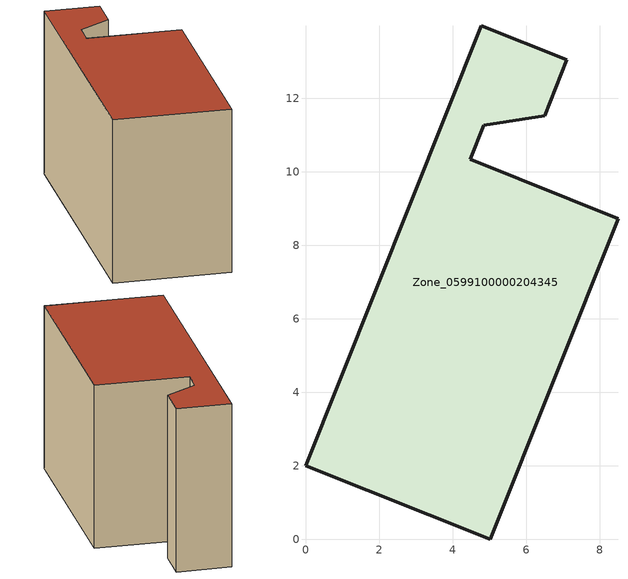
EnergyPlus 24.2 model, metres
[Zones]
Zone_0599100000204345
 floor ground (C_G): 4.85,11.27 4.48,10.34 8.5,8.73 5.02,0 0,2.01 4.78,13.98 7.11,13.05 6.51,11.53 z0.32
 wall outside (C_F): 7.11,13.05 4.78,13.98 0,2.01 5.02,0 8.5,8.73 4.48,10.34 4.85,11.27 6.51,11.53 7.11,13.05 z0.32:8.13
 roof outside (C_R): 4.48,10.34 4.85,11.27 6.51,11.53 7.11,13.05 4.78,13.98 0,2.01 5.02,0 8.5,8.73 z8.13
[BUILDING]
Pand.0599100000204345: North Axis=0; Terrain=City; Loads Convergence Tolerance Value=0.04; Temperature Convergence Tolerance Value=0.4; Solar Distribution=FullExterior; Maximum Number of Warmup Days=25; Minimum Number of Warmup Days=1
[Site:Location]
Rotterdam.The.Hague.AP_ZH_NLD Design_Conditions: Latitude=51.96; Longitude=4.45; Time Zone=1; Elevation=-4.5
[SITE:GROUNDTEMPERATURE:BUILDINGSURFACE]
18, 18, 18, 18, 18, 18, 18, 18, 18, 18, 18, 18
[MATERIAL] Thermal Absorptance=0.9; Solar Absorptance=0.7; Visible Absorptance=0.7
Name | Roughness | Thickness | Conductivity | Density | Specific Heat
G.TI.1975-1991 | MediumSmooth | 0.15 | 0.288461 | 540 | 1210
F.TI.1975-1991 | Rough | 0.3 | 0.230769 | 1920 | 840
R.TI.1975-1991 | MediumRough | 0.2 | 0.153846 | 1500 | 1000
[CONSTRUCTION]
C_G: G.TI.1975-1991
C_F: F.TI.1975-1991
C_R: R.TI.1975-1991
[ZONE]
Zone_0599100000204345: Type=1; Multiplier=1; Ceiling Height=Autocalculate; Volume=Autocalculate; Floor Area=autocalculate; Part of Total Floor Area=Yes
[ZONEINFILTRATION:DESIGNFLOWRATE]
Infil_Zone_0599100000204345: Zone or ZoneList or Space or SpaceList=Zone_0599100000204345; Schedule=AlwaysOn; Design Flow Rate Calculation Method=Flow/Area; Flow Rate per Floor Area=0.003; Constant Term Coefficient=1; Temperature Term Coefficient=0; Velocity Term Coefficient=0; Velocity Squared Term Coefficient=0
[HVACTEMPLATE:ZONE:IDEALLOADSAIRSYSTEM]
Zone_0599100000204345: Maximum Heating Supply Air Temperature=50; Minimum Cooling Supply Air Temperature=13; Maximum Heating Supply Air Humidity Ratio=0.0156; Minimum Cooling Supply Air Humidity Ratio=0.0077; Heating Limit=NoLimit; Cooling Limit=NoLimit; Dehumidification Control Type=ConstantSensibleHeatRatio; Cooling Sensible Heat Ratio=0.7; Dehumidification Setpoint=60; Humidification Control Type=None; Humidification Setpoint=30; Outdoor Air Method=None; Outdoor Air Flow Rate per Person=0.00944; Outdoor Air Flow Rate per Zone Floor Area=0; Outdoor Air Flow Rate per Zone=0; Demand Controlled Ventilation Type=None; Outdoor Air Economizer Type=NoEconomizer; Heat Recovery Type=None; Sensible Heat Recovery Effectiveness=0.7; Latent Heat Recovery Effectiveness=0.65
[ZONECONTROL:THERMOSTAT]
ThermostatControl_Zone_0599100000204345: Zone or ZoneList=Zone_0599100000204345; Control Type Schedule=DualSetpointControlType; Control 1=Thermostat_Zone_0599100000204345; Temperature Difference Between Cutout And Setpoint=0
[THERMOSTATSETPOINT:DUALSETPOINT]
Thermostat_Zone_0599100000204345: Heating Setpoint Temperature Schedule=HeatingSetpoint_Zone_0599100000204345; Cooling Setpoint Temperature Schedule=CoolingSetpoint_Zone_0599100000204345
[SCHEDULE:COMPACT]
HeatingSetpoint_Zone_0599100000204345: Through: 12/31, For: AllDays, Until: 24:00, 21
CoolingSetpoint_Zone_0599100000204345: Through: 12/31, For: AllDays, Until: 24:00, 24
DualSetpointControlType: Through: 12/31, For: AllDays, Until: 24:00, 4
AlwaysOn: Through: 12/31, For: AllDays, Until: 24:00, 1
